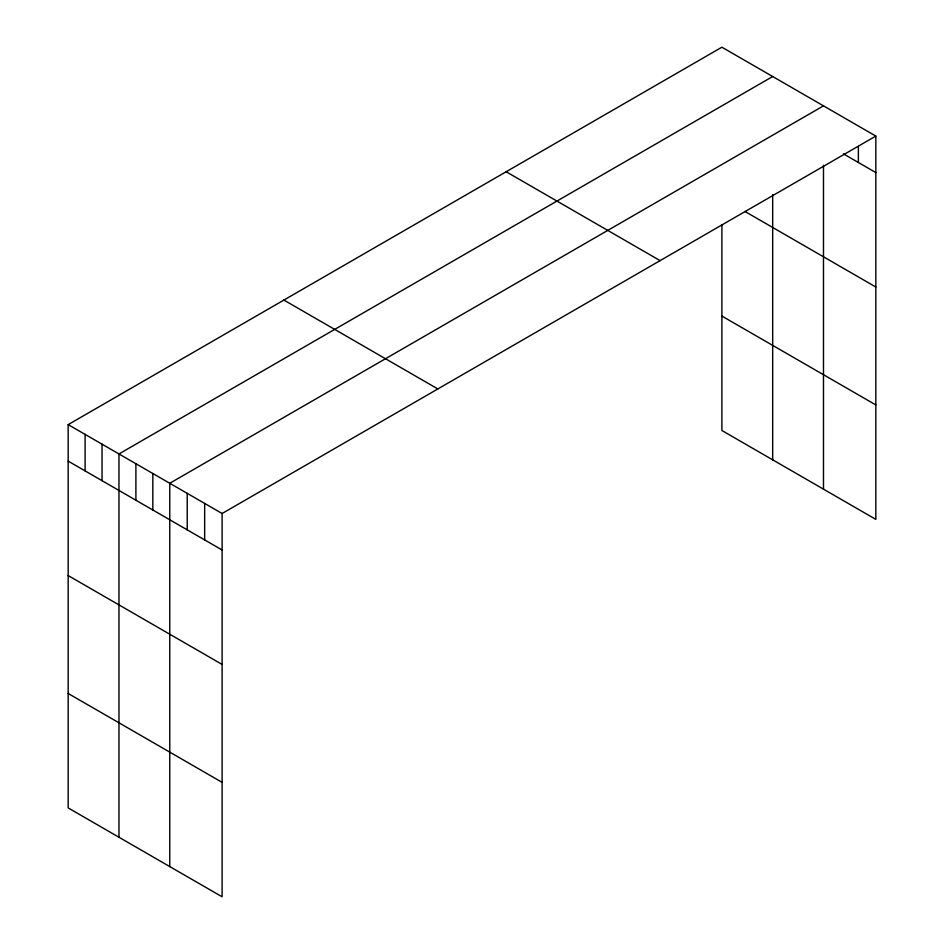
<?xml version="1.0" encoding="UTF-8"?>
<svg xmlns="http://www.w3.org/2000/svg" width="944" height="944" viewBox="0 0 944 944"><rect width="100%" height="100%" fill="white"/><g stroke="black" fill="none" stroke-linecap="round" stroke-linejoin="round"><path stroke-width="1.42" d="M875.831 136.078L222.111 513.501L222.111 896.8L68.169 807.922L68.169 424.623L721.889 47.2L875.831 136.078L875.831 519.377L721.889 430.499L721.889 224.672M772.688 76.523L118.968 453.946L118.968 837.257M823.487 105.858L169.767 483.281L169.767 866.58M843.429 153.86L875.831 172.575M744.875 211.409L875.831 287.023M506.161 171.749L660.104 260.627M721.889 316.063L875.831 404.929M283.896 300.074L437.839 388.952M68.169 424.623L222.111 513.501M68.169 461.12L222.111 549.998M68.169 575.569L222.111 664.434M68.169 693.474L222.111 782.352M858.379 146.438L858.379 162.498M823.487 165.247L823.487 489.157M772.688 194.57L772.688 459.834M204.659 503.423L204.659 539.921M187.219 493.346L187.219 529.844M152.834 473.499L152.834 509.996M135.901 463.728L135.901 500.226M102.035 444.176L102.035 480.673M85.102 434.393L85.102 470.891"/></g></svg>
